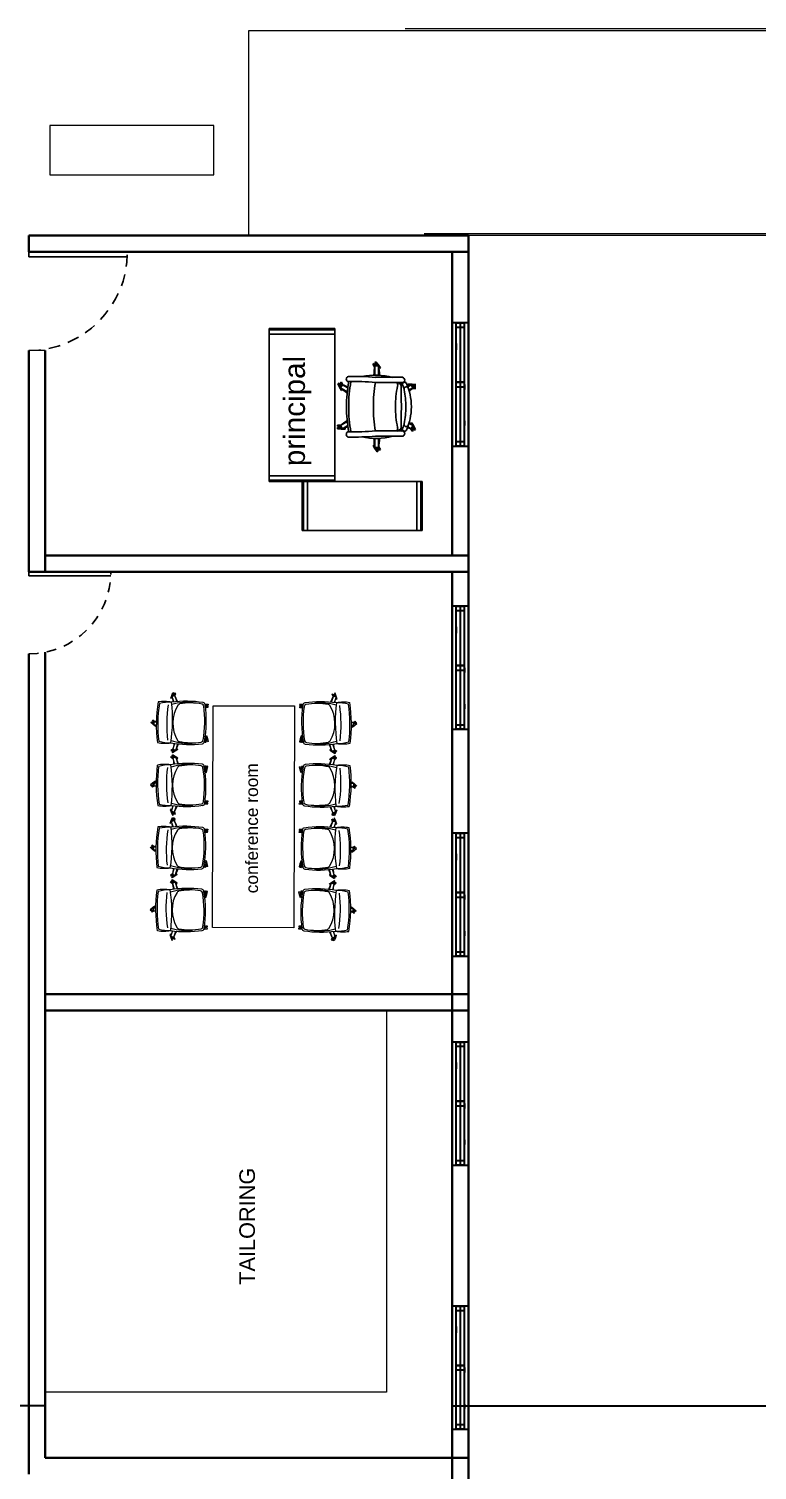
# Model space of a CAD drawing. Header units: metres. Extents: x -846 to 2173, y -239 to 2157.
# Drawn here: x -60.06 to -51.18, y 299.95 to 317.52 of the extents above; entities that cross this region are included whole.
import ezdxf

# ---------------------------------------------------------------- set-up
doc = ezdxf.new("R2010")
doc.units = ezdxf.units.M
doc.header["$MEASUREMENT"] = 0
doc.linetypes.add('ACAD_ISO02W100', pattern=[15, 12, -3])
doc.layers.add('cad-block.com', color=250, linetype='Continuous')
for name, color, linetype, lineweight in [('furniture', 220, 'Continuous', 13), ('interiors', 133, 'Continuous', 13), ('JO_ DOOR LINE', 50, 'Continuous', 18), ('JO_ELEVATION LINE', 3, 'Continuous', 20), ('JO_SECTION LINE', 7, 'Continuous', 40), ('section line', 104, 'Continuous', 40), ('section step', 21, 'Continuous', 15), ('text_space', 7, 'Continuous', 13), ('xl section', 20, 'Continuous', 30)]:
    doc.layers.add(name, color=color, linetype=linetype, lineweight=lineweight)
doc.styles.get("Standard").update_dxf_attribs({"font": 'arial.ttf'})

# ---------------------------------------------------------------- blocks, each defined once
blk = doc.blocks.new('door 100cm')
at = {"linetype": 'ByBlock', "lineweight": -3}
blk.add_line((4284.8, 6341.1), (4289.8, 6341.1), dxfattribs=at)
at = {"layer": 'JO_ DOOR LINE', "lineweight": -3}
for p, q in [((4284.8, 6341.1), (4284.8, 6441.1)), ((4289.8, 6341.1), (4289.8, 6441.1))]:
    blk.add_line(p, q, dxfattribs=at)
at = {"layer": 'JO_ DOOR LINE', "linetype": 'ACAD_ISO02W100', "lineweight": -3}
blk.add_arc((4284.8, 6341.1), 100, 0, 90, dxfattribs=at)
blk = doc.blocks.new('A$C89509515')
at = {"layer": 'JO_SECTION LINE', "lineweight": -2}
blk.add_blockref('door 100cm', (-4284.8, -6341.1), dxfattribs=at)
blk = doc.blocks.new('window')
at = {"layer": 'JO_ DOOR LINE', "linetype": 'ByBlock', "lineweight": 30}
for p, q in [((3725.6, 7181.6), (3725.6, 7161.6)), ((3875.6, 7176.6), (3725.6, 7176.6)), ((3725.6, 7166.6), (3725.6, 7176.6)), ((3875.6, 7171.6), (3725.6, 7171.6)), ((3731.2, 7176.6), (3731.2, 7166.6)), ((3758.4, 7176.6), (3750.6, 7176.6)), ((3797.9, 7166.6), (3797.9, 7176.6)), ((3797.9, 7176.6), (3797.9, 7176.6)), ((3797.9, 7176.6), (3797.9, 7166.6)), ((3800.6, 7176.6), (3806.5, 7176.6)), ((3803.9, 7176.6), (3803.9, 7166.6)), ((3845, 7176.6), (3850.6, 7176.6)), ((3870, 7166.6), (3870, 7176.6)), ((3875.6, 7161.6), (3875.6, 7181.6)), ((3875.6, 7176.6), (3875.6, 7166.6)), ((3875.6, 7166.6), (3725.6, 7166.6)), ((3750.6, 7166.6), (3758.4, 7166.6)), ((3797.9, 7166.6), (3797.9, 7166.6)), ((3850.6, 7166.6), (3845, 7166.6))]:
    blk.add_line(p, q, dxfattribs=at)
at = {"layer": 'JO_ELEVATION LINE', "linetype": 'ByBlock', "lineweight": -2}
for p, q in [((3875.6, 7181.6), (3725.6, 7181.6)), ((3725.6, 7161.6), (3875.6, 7161.6))]:
    blk.add_line(p, q, dxfattribs=at)
blk = doc.blocks.new('furn031')
at = {"color": 0}
for p, q in [((-571, 160), (-554, 197)), ((-554, 197), (-542, 192)), ((-584, 121), (-571, 160)), ((-571, 116), (-584, 121)), ((-566, 129), (-571, 116)), ((-569, 145), (-531, 158)), ((-569, 145), (-543, 71)), ((-566, 129), (-566, 129)), ((-546, 180), (-551, 167)), ((-542, 192), (-546, 180)), ((-534, 175), (-538, 162)), ((-529, 187), (-534, 175)), ((-531, 158), (-501, 75)), ((-516, 183), (-529, 187)), ((-527, 151), (-516, 183)), ((-121, 43), (-117, 43)), ((-121, 43), (-117, 43)), ((-117, 43), (-76, 39)), ((-117, 43), (-76, 39)), ((-117, 19), (-106, 5)), ((-117, 19), (-106, 5)), ((-106, 5), (-114, -2)), ((-106, 5), (-114, -2)), ((-90, 26), (-104, 27)), ((-90, 26), (-104, 27)), ((-91, 13), (-104, 13)), ((-91, 13), (-104, 13)), ((-77, 12), (-91, 13)), ((-77, 12), (-91, 13)), ((-77, 26), (-90, 26)), ((-77, 26), (-90, 26)), ((-78, -2), (-77, 12)), ((-78, -2), (-77, 12)), ((-76, 39), (-77, 26)), ((-76, 39), (-77, 26)), ((1201, 38), (1160, 34)), ((1201, 38), (1160, 34)), ((1160, 34), (1161, 21)), ((1160, 34), (1161, 21)), ((1161, 21), (1175, 21)), ((1161, 21), (1175, 21)), ((1161, 7), (1175, 8)), ((1161, 7), (1175, 8)), ((1162, -7), (1161, 7)), ((1162, -7), (1161, 7)), ((1175, 21), (1188, 22)), ((1175, 21), (1188, 22)), ((1175, 8), (1188, 8)), ((1175, 8), (1188, 8)), ((1201, 14), (1190, -1)), ((1201, 14), (1190, -1)), ((1205, 38), (1201, 38)), ((1205, 38), (1201, 38)), ((1616, 150), (1586, 67)), ((1601, 174), (1614, 179)), ((1612, 142), (1601, 174)), ((1614, 179), (1619, 166)), ((1654, 136), (1616, 150)), ((1619, 166), (1624, 154)), ((1640, 189), (1627, 184)), ((1627, 184), (1632, 171)), ((1654, 136), (1628, 62)), ((1632, 171), (1636, 159)), ((1656, 151), (1640, 189)), ((1651, 120), (1656, 107)), ((1651, 120), (1651, 120)), ((1669, 112), (1656, 151)), ((1656, 107), (1669, 112)), ((-827, -177), (-835, -188)), ((-835, -188), (-825, -196)), ((-799, -197), (-827, -177)), ((-112, -2), (-78, -2)), ((-112, -2), (-78, -2)), ((1196, -7), (1162, -7)), ((1196, -7), (1162, -7)), ((1190, -1), (1198, -7)), ((1190, -1), (1198, -7)), ((1882, -208), (1909, -188)), ((1909, -188), (1918, -199)), ((-852, -209), (-844, -198)), ((-822, -236), (-852, -209)), ((-844, -198), (-833, -207)), ((-833, -207), (-823, -215)), ((-825, -196), (-814, -204)), ((-789, -260), (-822, -236)), ((-807, -239), (-808, -198)), ((-808, -198), (-778, -198)), ((-807, -239), (-778, -239)), ((-791, -241), (-791, -241)), ((-791, -241), (-780, -250)), ((-780, -250), (-789, -260)), ((-113, -389), (-100, -385)), ((-109, -402), (-113, -389)), ((-100, -385), (-87, -424)), ((1890, -209), (1860, -208)), ((1889, -250), (1860, -249)), ((1873, -252), (1862, -260)), ((1862, -260), (1871, -271)), ((1871, -271), (1904, -247)), ((1873, -251), (1873, -252)), ((1889, -250), (1890, -209)), ((1907, -207), (1897, -215)), ((1904, -247), (1935, -220)), ((1915, -218), (1905, -226)), ((1918, -199), (1907, -207)), ((1926, -209), (1915, -218)), ((1935, -220), (1926, -209)), ((-553, -564), (-581, -583)), ((-551, -580), (-573, -595)), ((-555, -572), (-530, -491)), ((-516, -584), (-555, -572)), ((-490, -573), (-523, -597)), ((-516, -584), (-489, -496)), ((-509, -569), (-497, -562)), ((-509, -569), (-509, -569)), ((-497, -562), (-490, -573)), ((-126, -451), (-118, -475)), ((-121, -447), (-125, -444)), ((-97, -413), (-121, -447)), ((-97, -413), (-118, -399)), ((-118, -475), (-105, -472)), ((-108, -458), (-112, -446)), ((-109, -403), (-109, -402)), ((-105, -472), (-108, -458)), ((-95, -455), (-99, -442)), ((-92, -468), (-95, -455)), ((-78, -464), (-92, -468)), ((-87, -424), (-78, -464)), ((1168, -429), (1159, -469)), ((1159, -469), (1172, -473)), ((1181, -390), (1168, -429)), ((1172, -473), (1176, -460)), ((1176, -460), (1179, -447)), ((1178, -418), (1199, -404)), ((1178, -418), (1201, -452)), ((1194, -394), (1181, -390)), ((1185, -477), (1189, -464)), ((1198, -480), (1185, -477)), ((1189, -464), (1192, -451)), ((1190, -407), (1194, -394)), ((1190, -408), (1190, -407)), ((1206, -456), (1198, -480)), ((1201, -452), (1205, -449)), ((1595, -593), (1569, -504)), ((1577, -570), (1569, -581)), ((1569, -581), (1602, -606)), ((1588, -577), (1577, -570)), ((1588, -578), (1588, -577)), ((1595, -593), (1634, -581)), ((1634, -581), (1610, -500)), ((1633, -572), (1660, -592)), ((-554, -700), (-581, -680)), ((-551, -683), (-573, -668)), ((-543, -592), (-566, -606)), ((-566, -606), (-558, -618)), ((-566, -657), (-558, -646)), ((-544, -672), (-566, -657)), ((-523, -597), (-558, -618)), ((-523, -667), (-558, -646)), ((-516, -680), (-555, -691)), ((-555, -691), (-531, -773)), ((-490, -691), (-523, -667)), ((-516, -680), (-490, -768)), ((-509, -695), (-498, -702)), ((-509, -695), (-509, -695)), ((-498, -702), (-490, -691)), ((1594, -688), (1568, -776)), ((1569, -699), (1602, -675)), ((1576, -711), (1569, -699)), ((1587, -703), (1576, -711)), ((1588, -703), (1587, -703)), ((1594, -688), (1634, -700)), ((1602, -606), (1637, -627)), ((1602, -675), (1637, -654)), ((1634, -700), (1609, -781)), ((1622, -600), (1645, -615)), ((1622, -680), (1645, -666)), ((1630, -589), (1652, -604)), ((1630, -692), (1652, -677)), ((1632, -709), (1660, -689)), ((1645, -615), (1637, -627)), ((1645, -666), (1637, -654)), ((-127, -816), (-119, -792)), ((-122, -820), (-126, -823)), ((-99, -854), (-122, -820)), ((-99, -854), (-120, -868)), ((-119, -792), (-106, -796)), ((-111, -865), (-115, -878)), ((-115, -878), (-102, -882)), ((-110, -809), (-113, -821)), ((-111, -865), (-111, -865)), ((-106, -796), (-110, -809)), ((-102, -882), (-89, -843)), ((-97, -812), (-100, -825)), ((-93, -799), (-97, -812)), ((-80, -803), (-93, -799)), ((-89, -843), (-80, -803)), ((1157, -808), (1171, -804)), ((1166, -848), (1157, -808)), ((1179, -887), (1166, -848)), ((1171, -804), (1174, -817)), ((1174, -817), (1178, -830)), ((1176, -859), (1200, -825)), ((1176, -859), (1197, -873)), ((1192, -883), (1179, -887)), ((1197, -797), (1184, -801)), ((1184, -801), (1187, -814)), ((1187, -814), (1191, -827)), ((1188, -870), (1192, -883)), ((1188, -870), (1188, -870)), ((1205, -821), (1197, -797)), ((1200, -825), (1204, -828)), ((-825, -1025), (-856, -1052)), ((-856, -1052), (-847, -1063)), ((-847, -1063), (-837, -1054)), ((-839, -1074), (-828, -1065)), ((-830, -1084), (-839, -1074)), ((-837, -1054), (-826, -1046)), ((-803, -1065), (-830, -1084)), ((-828, -1065), (-818, -1057)), ((-792, -1001), (-825, -1025)), ((-810, -1022), (-812, -1063)), ((-812, -1063), (-781, -1064)), ((-810, -1022), (-781, -1023)), ((-794, -1020), (-783, -1012)), ((-794, -1021), (-794, -1020)), ((-783, -1012), (-792, -1001)), ((1886, -1033), (1857, -1034)), ((1887, -1074), (1857, -1075)), ((1859, -1022), (1868, -1012)), ((1870, -1031), (1859, -1022)), ((1868, -1012), (1901, -1036)), ((1870, -1031), (1870, -1031)), ((1878, -1075), (1906, -1095)), ((1886, -1033), (1887, -1074)), ((1904, -1076), (1893, -1068)), ((1901, -1036), (1931, -1063)), ((1912, -1065), (1902, -1057)), ((1914, -1085), (1904, -1076)), ((1906, -1095), (1914, -1085)), ((1923, -1074), (1912, -1065)), ((1931, -1063), (1923, -1074)), ((-575, -1408), (-549, -1334)), ((-537, -1422), (-507, -1339)), ((-127, -1310), (-122, -1310)), ((-127, -1310), (-122, -1310)), ((-122, -1286), (-111, -1272)), ((-122, -1286), (-111, -1272)), ((-122, -1310), (-81, -1307)), ((-122, -1310), (-81, -1307)), ((-111, -1272), (-119, -1265)), ((-111, -1272), (-119, -1265)), ((-117, -1265), (-83, -1266)), ((-117, -1265), (-83, -1266)), ((-96, -1280), (-109, -1280)), ((-96, -1280), (-109, -1280)), ((-96, -1294), (-109, -1294)), ((-96, -1294), (-109, -1294)), ((-83, -1279), (-96, -1280)), ((-83, -1279), (-96, -1280)), ((-82, -1293), (-96, -1294)), ((-82, -1293), (-96, -1294)), ((-83, -1266), (-83, -1279)), ((-83, -1266), (-83, -1279)), ((-81, -1307), (-82, -1293)), ((-81, -1307), (-82, -1293)), ((1155, -1311), (1156, -1298)), ((1155, -1311), (1156, -1298)), ((1196, -1316), (1155, -1311)), ((1196, -1316), (1155, -1311)), ((1157, -1271), (1156, -1284)), ((1157, -1271), (1156, -1284)), ((1156, -1284), (1170, -1285)), ((1156, -1284), (1170, -1285)), ((1156, -1298), (1169, -1299)), ((1156, -1298), (1169, -1299)), ((1191, -1271), (1157, -1271)), ((1191, -1271), (1157, -1271)), ((1169, -1299), (1182, -1299)), ((1169, -1299), (1182, -1299)), ((1170, -1285), (1183, -1286)), ((1170, -1285), (1183, -1286)), ((1185, -1277), (1193, -1270)), ((1185, -1277), (1193, -1270)), ((1196, -1292), (1185, -1277)), ((1196, -1292), (1185, -1277)), ((1200, -1316), (1196, -1316)), ((1200, -1316), (1196, -1316)), ((1609, -1431), (1580, -1347)), ((1648, -1417), (1622, -1343)), ((-577, -1379), (-590, -1384)), ((-590, -1384), (-577, -1423)), ((-590, -1571), (-578, -1532)), ((-578, -1532), (-561, -1495)), ((-572, -1392), (-577, -1379)), ((-577, -1423), (-561, -1461)), ((-576, -1547), (-537, -1533)), ((-576, -1547), (-550, -1621)), ((-575, -1408), (-537, -1422)), ((-572, -1392), (-572, -1392)), ((-561, -1461), (-548, -1456)), ((-561, -1495), (-548, -1499)), ((-553, -1443), (-558, -1431)), ((-553, -1512), (-558, -1525)), ((-548, -1456), (-553, -1443)), ((-548, -1499), (-553, -1512)), ((-540, -1438), (-545, -1426)), ((-540, -1517), (-545, -1529)), ((-535, -1451), (-540, -1438)), ((-536, -1504), (-540, -1517)), ((-537, -1533), (-508, -1617)), ((-523, -1509), (-536, -1504)), ((-523, -1446), (-535, -1451)), ((-533, -1414), (-523, -1446)), ((-533, -1541), (-523, -1509)), ((1609, -1542), (1579, -1625)), ((1606, -1423), (1595, -1455)), ((1595, -1455), (1608, -1460)), ((1595, -1518), (1608, -1513)), ((1605, -1550), (1595, -1518)), ((1608, -1460), (1613, -1447)), ((1608, -1513), (1612, -1526)), ((1648, -1417), (1609, -1431)), ((1648, -1556), (1609, -1542)), ((1612, -1526), (1617, -1538)), ((1613, -1447), (1617, -1435)), ((1633, -1503), (1620, -1508)), ((1620, -1508), (1625, -1521)), ((1621, -1465), (1625, -1452)), ((1633, -1469), (1621, -1465)), ((1648, -1556), (1621, -1630)), ((1625, -1452), (1630, -1440)), ((1625, -1521), (1630, -1533)), ((1650, -1432), (1633, -1469)), ((1649, -1541), (1633, -1503)), ((1645, -1401), (1650, -1388)), ((1645, -1401), (1645, -1401)), ((1662, -1580), (1649, -1541)), ((1650, -1388), (1663, -1393)), ((1663, -1393), (1650, -1432)), ((-578, -1576), (-590, -1571)), ((-573, -1563), (-578, -1576)), ((-573, -1563), (-573, -1563)), ((-128, -1648), (-124, -1648)), ((-128, -1648), (-124, -1648)), ((-124, -1648), (-83, -1653)), ((-124, -1648), (-83, -1653)), ((-124, -1672), (-112, -1687)), ((-124, -1672), (-112, -1687)), ((-112, -1687), (-121, -1694)), ((-112, -1687), (-121, -1694)), ((-119, -1693), (-85, -1693)), ((-119, -1693), (-85, -1693)), ((-98, -1679), (-111, -1678)), ((-98, -1679), (-111, -1678)), ((-97, -1665), (-110, -1665)), ((-97, -1665), (-110, -1665)), ((-84, -1680), (-98, -1679)), ((-84, -1680), (-98, -1679)), ((-83, -1666), (-97, -1665)), ((-83, -1666), (-97, -1665)), ((-85, -1693), (-84, -1680)), ((-85, -1693), (-84, -1680)), ((-83, -1653), (-83, -1666)), ((-83, -1653), (-83, -1666)), ((1194, -1654), (1154, -1657)), ((1194, -1654), (1154, -1657)), ((1154, -1657), (1154, -1671)), ((1154, -1657), (1154, -1671)), ((1154, -1671), (1168, -1671)), ((1154, -1671), (1168, -1671)), ((1155, -1685), (1168, -1684)), ((1155, -1685), (1168, -1684)), ((1155, -1698), (1155, -1685)), ((1155, -1698), (1155, -1685)), ((1189, -1699), (1155, -1698)), ((1189, -1699), (1155, -1698)), ((1168, -1671), (1181, -1670)), ((1168, -1671), (1181, -1670)), ((1168, -1684), (1182, -1684)), ((1168, -1684), (1182, -1684)), ((1194, -1678), (1183, -1692)), ((1194, -1678), (1183, -1692)), ((1183, -1692), (1191, -1699)), ((1183, -1692), (1191, -1699)), ((1199, -1654), (1194, -1654)), ((1199, -1654), (1194, -1654)), ((1644, -1572), (1644, -1572)), ((1644, -1572), (1649, -1585)), ((1649, -1585), (1662, -1580)), ((-859, -1901), (-851, -1890)), ((-829, -1928), (-859, -1901)), ((-851, -1890), (-840, -1899)), ((-833, -1869), (-842, -1879)), ((-842, -1879), (-831, -1888)), ((-840, -1899), (-830, -1907)), ((-806, -1889), (-833, -1869)), ((-831, -1888), (-821, -1896)), ((-795, -1952), (-829, -1928)), ((-815, -1890), (-784, -1889)), ((-814, -1931), (-815, -1890)), ((-814, -1931), (-785, -1930)), ((-798, -1933), (-797, -1933)), ((-797, -1933), (-787, -1942)), ((-787, -1942), (-795, -1952)), ((1884, -1901), (1853, -1900)), ((1883, -1942), (1854, -1941)), ((1866, -1944), (1855, -1952)), ((1864, -1963), (1897, -1939)), ((1866, -1943), (1866, -1944)), ((1875, -1899), (1902, -1880)), ((1883, -1942), (1884, -1901)), ((1900, -1899), (1890, -1907)), ((1897, -1939), (1928, -1912)), ((1909, -1910), (1898, -1918)), ((1911, -1890), (1900, -1899)), ((1902, -1880), (1911, -1890)), ((1919, -1901), (1909, -1910)), ((1928, -1912), (1919, -1901)), ((-133, -2143), (-125, -2167)), ((-127, -2139), (-131, -2136)), ((-104, -2105), (-127, -2139)), ((-104, -2105), (-125, -2091)), ((-120, -2081), (-106, -2077)), ((-116, -2094), (-120, -2081)), ((-115, -2150), (-119, -2137)), ((-116, -2094), (-116, -2094)), ((-106, -2077), (-94, -2116)), ((-102, -2147), (-105, -2134)), ((-94, -2116), (-85, -2156)), ((1161, -2121), (1152, -2161)), ((1174, -2082), (1161, -2121)), ((1169, -2152), (1172, -2139)), ((1171, -2110), (1192, -2096)), ((1171, -2110), (1194, -2144)), ((1187, -2086), (1174, -2082)), ((1182, -2155), (1186, -2143)), ((1183, -2099), (1187, -2086)), ((1183, -2099), (1183, -2099)), ((1194, -2144), (1198, -2141)), ((1855, -1952), (1864, -1963)), ((-560, -2255), (-587, -2275)), ((-557, -2272), (-580, -2287)), ((-573, -2349), (-565, -2338)), ((-550, -2284), (-572, -2298)), ((-572, -2298), (-565, -2310)), ((-530, -2289), (-565, -2310)), ((-530, -2358), (-565, -2338)), ((-561, -2264), (-537, -2183)), ((-522, -2276), (-561, -2264)), ((-496, -2265), (-530, -2289)), ((-522, -2276), (-496, -2188)), ((-516, -2261), (-515, -2261)), ((-515, -2261), (-504, -2254)), ((-504, -2254), (-496, -2265)), ((-125, -2167), (-112, -2163)), ((-112, -2163), (-115, -2150)), ((-98, -2160), (-102, -2147)), ((-85, -2156), (-98, -2160)), ((1152, -2161), (1165, -2165)), ((1165, -2165), (1169, -2152)), ((1178, -2168), (1182, -2155)), ((1191, -2172), (1178, -2168)), ((1200, -2148), (1191, -2172)), ((1588, -2284), (1562, -2196)), ((1570, -2262), (1562, -2273)), ((1562, -2273), (1595, -2297)), ((1581, -2269), (1570, -2262)), ((1582, -2270), (1581, -2269)), ((1588, -2284), (1627, -2273)), ((1595, -2297), (1631, -2318)), ((1627, -2273), (1603, -2191)), ((1616, -2292), (1638, -2307)), ((1623, -2281), (1646, -2296)), ((1626, -2264), (1653, -2284)), ((1638, -2307), (1631, -2318)), ((-561, -2392), (-588, -2372)), ((-558, -2375), (-580, -2360)), ((-550, -2364), (-573, -2349)), ((-523, -2371), (-562, -2383)), ((-562, -2383), (-538, -2464)), ((-497, -2383), (-530, -2358)), ((-523, -2371), (-497, -2460)), ((-516, -2386), (-516, -2387)), ((-516, -2387), (-504, -2394)), ((-504, -2394), (-497, -2383)), ((-134, -2508), (-126, -2484)), ((-129, -2512), (-133, -2515)), ((-106, -2546), (-129, -2512)), ((-126, -2484), (-113, -2487)), ((-117, -2501), (-120, -2513)), ((-113, -2487), (-117, -2501)), ((-108, -2574), (-96, -2535)), ((-103, -2504), (-107, -2517)), ((-100, -2491), (-103, -2504)), ((-87, -2495), (-100, -2491)), ((-96, -2535), (-87, -2495)), ((1151, -2500), (1164, -2496)), ((1159, -2540), (1151, -2500)), ((1164, -2496), (1167, -2509)), ((1167, -2509), (1171, -2522)), ((1169, -2551), (1193, -2517)), ((1190, -2489), (1177, -2492)), ((1177, -2492), (1181, -2506)), ((1181, -2506), (1184, -2518)), ((1198, -2513), (1190, -2489)), ((1193, -2517), (1197, -2520)), ((1588, -2380), (1561, -2468)), ((1562, -2391), (1595, -2367)), ((1569, -2402), (1562, -2391)), ((1581, -2395), (1569, -2402)), ((1581, -2395), (1581, -2395)), ((1588, -2380), (1627, -2392)), ((1595, -2367), (1631, -2346)), ((1627, -2392), (1602, -2473)), ((1615, -2372), (1638, -2358)), ((1623, -2384), (1645, -2369)), ((1625, -2400), (1653, -2381)), ((1638, -2358), (1631, -2346)), ((-832, -2717), (-862, -2744)), ((-798, -2693), (-832, -2717)), ((-817, -2714), (-818, -2755)), ((-817, -2714), (-788, -2715)), ((-801, -2712), (-790, -2704)), ((-801, -2713), (-801, -2712)), ((-790, -2704), (-798, -2693)), ((-106, -2546), (-126, -2560)), ((-118, -2557), (-122, -2570)), ((-122, -2570), (-108, -2574)), ((-118, -2556), (-118, -2557)), ((1172, -2579), (1159, -2540)), ((1169, -2551), (1190, -2565)), ((1185, -2575), (1172, -2579)), ((1181, -2562), (1182, -2562)), ((1182, -2562), (1185, -2575)), ((1879, -2725), (1850, -2725)), ((1852, -2714), (1861, -2704)), ((1863, -2723), (1852, -2714)), ((1861, -2704), (1894, -2728)), ((1863, -2723), (1863, -2723)), ((1879, -2725), (1880, -2766)), ((1894, -2728), (1925, -2755)), ((-862, -2744), (-854, -2755)), ((-854, -2755), (-843, -2746)), ((-845, -2765), (-835, -2757)), ((-837, -2776), (-845, -2765)), ((-843, -2746), (-833, -2738)), ((-810, -2756), (-837, -2776)), ((-835, -2757), (-824, -2749)), ((-818, -2755), (-788, -2756)), ((1880, -2766), (1850, -2766)), ((1872, -2767), (1899, -2787)), ((1897, -2768), (1887, -2760)), ((1905, -2757), (1895, -2749)), ((1907, -2776), (1897, -2768)), ((1899, -2787), (1907, -2776)), ((1916, -2766), (1905, -2757)), ((1925, -2755), (1916, -2766)), ((-584, -3071), (-596, -3076)), ((-596, -3076), (-584, -3115)), ((-579, -3084), (-584, -3071)), ((-584, -3115), (-568, -3153)), ((-582, -3100), (-556, -3026)), ((-582, -3100), (-544, -3114)), ((-579, -3084), (-579, -3084)), ((-547, -3130), (-551, -3118)), ((-544, -3114), (-514, -3031)), ((-540, -3106), (-529, -3138)), ((-133, -3002), (-129, -3002)), ((-133, -3002), (-129, -3002)), ((-129, -2978), (-117, -2963)), ((-129, -2978), (-117, -2963)), ((-129, -3002), (-88, -2998)), ((-129, -3002), (-88, -2998)), ((-117, -2963), (-126, -2957)), ((-117, -2963), (-126, -2957)), ((-124, -2957), (-90, -2957)), ((-124, -2957), (-90, -2957)), ((-103, -2972), (-116, -2972)), ((-103, -2972), (-116, -2972)), ((-102, -2985), (-115, -2986)), ((-102, -2985), (-115, -2986)), ((-89, -2971), (-103, -2972)), ((-89, -2971), (-103, -2972)), ((-89, -2985), (-102, -2985)), ((-89, -2985), (-102, -2985)), ((-90, -2957), (-89, -2971)), ((-90, -2957), (-89, -2971)), ((-88, -2998), (-89, -2985)), ((-88, -2998), (-89, -2985)), ((1148, -3003), (1149, -2990)), ((1148, -3003), (1149, -2990)), ((1189, -3007), (1148, -3003)), ((1189, -3007), (1148, -3003)), ((1149, -2990), (1163, -2990)), ((1149, -2990), (1163, -2990)), ((1184, -2962), (1150, -2962)), ((1184, -2962), (1150, -2962)), ((1150, -2962), (1150, -2976)), ((1150, -2962), (1150, -2976)), ((1150, -2976), (1163, -2977)), ((1150, -2976), (1163, -2977)), ((1163, -2977), (1176, -2977)), ((1163, -2977), (1176, -2977)), ((1163, -2990), (1176, -2991)), ((1163, -2990), (1176, -2991)), ((1178, -2969), (1186, -2962)), ((1178, -2969), (1186, -2962)), ((1189, -2983), (1178, -2969)), ((1189, -2983), (1178, -2969)), ((1193, -3007), (1189, -3007)), ((1193, -3007), (1189, -3007)), ((1603, -3122), (1574, -3039)), ((1599, -3115), (1588, -3147)), ((1641, -3109), (1603, -3122)), ((1641, -3109), (1616, -3035)), ((1638, -3093), (1643, -3080)), ((1638, -3093), (1638, -3093)), ((1643, -3080), (1656, -3085)), ((1656, -3085), (1643, -3124)), ((-568, -3153), (-555, -3148)), ((-560, -3135), (-564, -3123)), ((-555, -3148), (-560, -3135)), ((-542, -3143), (-547, -3130)), ((-529, -3138), (-542, -3143)), ((1588, -3147), (1601, -3151)), ((1601, -3151), (1606, -3139)), ((1606, -3139), (1611, -3126)), ((1614, -3156), (1619, -3144)), ((1627, -3161), (1614, -3156)), ((1619, -3144), (1623, -3131)), ((1643, -3124), (1627, -3161))]:
    blk.add_line(p, q, dxfattribs=at)
at = {"color": 0, "ltscale": 0.7}
for p, q in [((-20, -2980), (-8, 20)), ((-8, 20), (1092, 16)), ((1092, 16), (1080, -2984)), ((-581, -583), (-573, -595)), ((-581, -680), (-573, -668)), ((1660, -592), (1652, -604)), ((1660, -689), (1652, -677)), ((-587, -2275), (-580, -2287)), ((1653, -2284), (1646, -2296)), ((-588, -2372), (-580, -2360)), ((1653, -2381), (1645, -2369)), ((1080, -2984), (-20, -2980))]:
    blk.add_line(p, q, dxfattribs=at)
for centre, radius, start, end in [((1122, -242), 1901, 170.5293, 187.1679), ((1122, -242), 1881, 171.0175, 186.6798), ((-672, -427), 504, 78.5678, 99.1294), ((-587, -646), 713, 88.8486, 102.0208), ((1122, -242), 1761, 171.0175, 186.6798), ((-2597, -167), 2038, 351.0924, 6.6048), ((-377, -1405), 1485, 80.9816, 97.5646), ((-350, -745), 811, 85.0681, 105.6706), ((-103, -215), 453, 147.3326, 211.1878), ((-459, 13), 30, 100.5086, 147.3326), ((-317, -753), 810, 78.8534, 100.5086), ((-166, 12), 30, 7.5246, 78.8534), ((-1662, -186), 1539, 350.1726, 7.5246), ((-149, 32), 30, 8.2012, 80.9816), ((-1662, -186), 1559, 349.4961, 8.2012), ((2745, -204), 1559, 171.3438, 190.0489), ((1233, 27), 30, 98.5634, 171.3438), ((2745, -204), 1539, 172.0204, 189.3724), ((1250, 6), 30, 100.6916, 172.0204), ((1450, -1412), 1485, 81.9804, 98.5634), ((1395, -760), 810, 79.0364, 100.6916), ((1428, -752), 811, 73.8744, 94.4769), ((1543, 5), 30, 32.2124, 79.0364), ((1185, -220), 453, 328.3572, 32.2124), ((3679, -192), 2038, 172.9402, 188.4526), ((1753, -437), 504, 80.4156, 100.9771), ((1666, -655), 713, 77.5242, 90.6964), ((-40, -237), 1761, 352.8652, 8.5275), ((-40, -237), 1881, 352.8652, 8.5275), ((-40, -237), 1901, 352.3771, 9.0157), ((-663, 15), 504, 258.5678, 279.1294), ((-569, 230), 713, 255.6765, 268.8486), ((-329, 980), 1485, 260.1327, 276.7157), ((-329, 320), 811, 252.0267, 272.6291), ((-465, -434), 30, 211.1878, 257.4298), ((-295, 327), 810, 257.4298, 278.8438), ((-175, -444), 30, 278.8438, 350.1726), ((-159, -465), 30, 276.7157, 349.4961), ((1239, -470), 30, 190.0489, 262.8293), ((1256, -449), 30, 189.3724, 260.7012), ((1421, 973), 1485, 262.8293, 279.4123), ((1382, 320), 810, 260.7012, 282.1152), ((1415, 313), 811, 266.9159, 287.5183), ((1545, -442), 30, 282.1152, 328.3572), ((1655, 221), 713, 270.6964, 283.8685), ((1748, 6), 504, 260.4156, 280.9771), ((-669, -1278), 504, 80.4156, 100.9771), ((-342, -2245), 1485, 82.8293, 99.4123), ((-336, -1585), 811, 86.9159, 107.5183), ((-160, -802), 30, 10.0489, 82.8293), ((1238, -807), 30, 96.7157, 169.4961), ((1408, -2252), 1485, 80.1327, 96.7157), ((1119, -1035), 1901, 172.3771, 189.0157), ((1119, -1035), 1881, 172.8652, 188.5275), ((-576, -1493), 713, 90.6964, 103.8685), ((1119, -1035), 1761, 172.8652, 188.5275), ((-2600, -1080), 2038, 352.9402, 8.4526), ((-106, -1052), 453, 148.3572, 212.2124), ((-466, -830), 30, 102.1152, 148.3572), ((-303, -1592), 810, 80.7012, 102.1152), ((-177, -823), 30, 9.3724, 80.7012), ((-1666, -1069), 1539, 352.0204, 9.3724), ((-1666, -1069), 1559, 351.3438, 10.0489), ((2741, -1086), 1559, 169.4961, 188.2012), ((2741, -1086), 1539, 170.1726, 187.5246), ((1254, -829), 30, 98.8438, 170.1726), ((1374, -1599), 810, 77.4298, 98.8438), ((1407, -1592), 811, 72.0267, 92.6291), ((1544, -838), 30, 31.1878, 77.4298), ((1182, -1057), 453, 327.3326, 31.1878), ((3675, -1105), 2038, 171.0924, 186.6048), ((1742, -1287), 504, 78.5678, 99.1294), ((1648, -1502), 713, 75.6765, 88.8486), ((-43, -1030), 1761, 351.0175, 6.6798), ((-43, -1030), 1881, 351.0175, 6.6798), ((-43, -1030), 1901, 350.5293, 7.1679), ((-674, -835), 504, 260.4156, 280.9771), ((-587, -618), 713, 257.5242, 270.6964), ((-371, 140), 1485, 261.9804, 278.5634), ((-349, -520), 811, 253.8744, 274.4769), ((-464, -1277), 30, 212.2124, 259.0364), ((-316, -512), 810, 259.0364, 280.6916), ((-171, -1278), 30, 280.6916, 352.0204), ((-154, -1299), 30, 278.5634, 351.3438), ((1228, -1304), 30, 188.2012, 260.9816), ((1245, -1284), 30, 187.5246, 258.8534), ((1456, 133), 1485, 260.9816, 277.5646), ((1396, -519), 810, 258.8534, 280.5086), ((1429, -527), 811, 265.0681, 285.6706), ((1538, -1285), 30, 280.5086, 327.3326), ((1666, -627), 713, 268.8486, 282.0208), ((1751, -845), 504, 258.5678, 279.1294), ((1116, -1934), 1901, 170.5293, 187.1679), ((1116, -1934), 1881, 171.0175, 186.6798), ((-679, -2119), 504, 78.5678, 99.1294), ((-593, -2337), 713, 88.8486, 102.0208), ((1116, -1934), 1761, 171.0175, 186.6798), ((-2603, -1859), 2038, 351.0924, 6.6048), ((-384, -3097), 1485, 80.9816, 97.5646), ((-357, -2437), 811, 85.0681, 105.6706), ((-110, -1907), 453, 147.3326, 211.1878), ((-466, -1679), 30, 100.5086, 147.3326), ((-324, -2445), 810, 78.8534, 100.5086), ((-173, -1680), 30, 7.5246, 78.8534), ((-1669, -1878), 1539, 350.1726, 7.5246), ((-156, -1660), 30, 8.2012, 80.9816), ((-1669, -1878), 1559, 349.4961, 8.2012), ((2738, -1895), 1559, 171.3438, 190.0489), ((1226, -1665), 30, 98.5634, 171.3438), ((2738, -1895), 1539, 172.0204, 189.3724), ((1244, -1686), 30, 100.6916, 172.0204), ((1443, -3104), 1485, 81.9804, 98.5634), ((1388, -2452), 810, 79.0364, 100.6916), ((1421, -2444), 811, 73.8744, 94.4769), ((1536, -1687), 30, 32.2124, 79.0364), ((1179, -1912), 453, 328.3572, 32.2124), ((3672, -1884), 2038, 172.9402, 188.4526), ((1746, -2129), 504, 80.4156, 100.9771), ((1659, -2346), 713, 77.5242, 90.6964), ((-47, -1929), 1761, 352.8652, 8.5275), ((-47, -1929), 1881, 352.8652, 8.5275), ((-47, -1929), 1901, 352.3771, 9.0157), ((-335, -1372), 811, 252.0267, 272.6291), ((-472, -2126), 30, 211.1878, 257.4298), ((-182, -2135), 30, 278.8438, 350.1726), ((-670, -1677), 504, 258.5678, 279.1294), ((-576, -1462), 713, 255.6765, 268.8486), ((-336, -712), 1485, 260.1327, 276.7157), ((-302, -1365), 810, 257.4298, 278.8438), ((-166, -2157), 30, 276.7157, 349.4961), ((1232, -2162), 30, 190.0489, 262.8293), ((1249, -2141), 30, 189.3724, 260.7012), ((1414, -719), 1485, 262.8293, 279.4123), ((1375, -1372), 810, 260.7012, 282.1152), ((1408, -1379), 811, 266.9159, 287.5183), ((1539, -2134), 30, 282.1152, 328.3572), ((1648, -1471), 713, 270.6964, 283.8685), ((1741, -1686), 504, 260.4156, 280.9771), ((1112, -2727), 1901, 172.3771, 189.0157), ((-675, -2970), 504, 80.4156, 100.9771), ((1112, -2727), 1881, 172.8652, 188.5275), ((-583, -3185), 713, 90.6964, 103.8685), ((1112, -2727), 1761, 172.8652, 188.5275), ((-349, -3937), 1485, 82.8293, 99.4123), ((-2607, -2772), 2038, 352.9402, 8.4526), ((-343, -3277), 811, 86.9159, 107.5183), ((-113, -2744), 453, 148.3572, 212.2124), ((-473, -2522), 30, 102.1152, 148.3572), ((-310, -3284), 810, 80.7012, 102.1152), ((-184, -2515), 30, 9.3724, 80.7012), ((-167, -2494), 30, 10.0489, 82.8293), ((-1672, -2760), 1539, 352.0204, 9.3724), ((-1672, -2760), 1559, 351.3438, 10.0489), ((2734, -2778), 1559, 169.4961, 188.2012), ((2734, -2778), 1539, 170.1726, 187.5246), ((1231, -2499), 30, 96.7157, 169.4961), ((1248, -2520), 30, 98.8438, 170.1726), ((1401, -3944), 1485, 80.1327, 96.7157), ((1367, -3291), 810, 77.4298, 98.8438), ((1401, -3284), 811, 72.0267, 92.6291), ((1537, -2530), 30, 31.1878, 77.4298), ((1175, -2749), 453, 327.3326, 31.1878), ((3669, -2797), 2038, 171.0924, 186.6048), ((1736, -2979), 504, 78.5678, 99.1294), ((1641, -3194), 713, 75.6765, 88.8486), ((-50, -2722), 1761, 351.0175, 6.6798), ((-50, -2722), 1881, 351.0175, 6.6798), ((-50, -2722), 1901, 350.5293, 7.1679), ((-681, -2527), 504, 260.4156, 280.9771), ((-593, -2309), 713, 257.5242, 270.6964), ((-378, -1552), 1485, 261.9804, 278.5634), ((-356, -2212), 811, 253.8744, 274.4769), ((-471, -2969), 30, 212.2124, 259.0364), ((-323, -2204), 810, 259.0364, 280.6916), ((-178, -2970), 30, 280.6916, 352.0204), ((-161, -2991), 30, 278.5634, 351.3438), ((1221, -2996), 30, 188.2012, 260.9816), ((1238, -2976), 30, 187.5246, 258.8534), ((1449, -1559), 1485, 260.9816, 277.5646), ((1389, -2211), 810, 258.8534, 280.5086), ((1422, -2219), 811, 265.0681, 285.6706), ((1531, -2977), 30, 280.5086, 327.3326), ((1659, -2318), 713, 268.8486, 282.0208), ((1745, -2537), 504, 258.5678, 279.1294)]:
    blk.add_arc(centre, radius, start, end, dxfattribs=at)
at = {"color": 0}
for centre, radius, start, end in [((1825, 641), 2445, 191.7075, 193.5162), ((-550, 152), 15.7, 19.1552, 199.1552), ((-550, 152), 6.83, 19.1552, 199.1552), ((-2717, -936), 2445, 24.4541, 26.603), ((-118, 21), 15.7, 307.1552, 94.564), ((-118, 21), 15.7, 307.1552, 94.564), ((-118, 21), 6.83, 307.1552, 90.0155), ((-118, 21), 6.83, 307.1552, 90.0155), ((-1822, 1745), 2445, 314.3287, 314.603), ((-1822, 1745), 2445, 314.3287, 314.603), ((1202, 16), 15.7, 84.981, 232.3898), ((1202, 16), 15.7, 84.981, 232.3898), ((1202, 16), 6.83, 89.5295, 232.3898), ((1202, 16), 6.83, 89.5295, 232.3898), ((3793, -962), 2445, 152.942, 155.0909), ((1635, 143), 15.7, 340.3898, 160.3898), ((1635, 143), 6.83, 340.3898, 160.3898), ((-736, 651), 2445, 346.0288, 347.8375), ((-442, -2616), 2445, 97.8823, 98.603), ((2920, 1726), 2445, 224.942, 225.2163), ((2920, 1726), 2445, 224.942, 225.2163), ((-808, -219), 15.7, 91.1552, 271.1552), ((-808, -219), 6.83, 91.1552, 271.1552), ((-539, 2191), 2445, 263.7075, 264.3907), ((1506, -2623), 2445, 80.942, 81.6627), ((1641, 2182), 2445, 275.1543, 275.8375), ((1890, -229), 15.7, 268.3898, 88.3898), ((1890, -229), 6.83, 268.3898, 88.3898), ((1857, -972), 2445, 168.634, 170.603), ((-535, -578), 15.7, 163.1552, 343.1552), ((-535, -578), 6.83, 163.1552, 343.1552), ((-2744, 422), 2445, 335.7075, 337.9261), ((1004, 1724), 2445, 242.4894, 242.603), ((-109, -430), 15.7, 235.1552, 55.1552), ((-1742, -2222), 2445, 47.7075, 48.3435), ((-109, -430), 6.83, 235.1552, 55.1552), ((1189, -435), 15.7, 124.3898, 304.3898), ((2809, -2240), 2445, 131.2015, 131.8375), ((1189, -435), 6.83, 124.3898, 304.3898), ((93, 1727), 2445, 296.942, 297.0556), ((3831, 395), 2445, 201.6189, 203.8375), ((1614, -587), 15.7, 196.3898, 16.3898), ((1614, -587), 6.83, 196.3898, 16.3898), ((-781, -961), 2445, 8.942, 10.911), ((1860, -311), 2445, 188.942, 190.911), ((-536, -685), 15.7, 16.3898, 196.3898), ((-536, -685), 6.83, 16.3898, 196.3898), ((-2752, -1668), 2445, 21.6189, 23.8375), ((3823, -1694), 2445, 155.7075, 157.9261), ((1614, -694), 15.7, 343.1552, 163.1552), ((1614, -694), 6.83, 343.1552, 163.1552), ((-778, -301), 2445, 348.634, 350.603), ((986, -2999), 2445, 116.942, 117.0556), ((-111, -837), 15.7, 304.3898, 124.3898), ((-1730, 968), 2445, 311.2015, 311.8375), ((-111, -837), 6.83, 304.3898, 124.3898), ((1188, -842), 15.7, 55.1552, 235.1552), ((2821, 950), 2445, 227.7075, 228.3435), ((1188, -842), 6.83, 55.1552, 235.1552), ((75, -2996), 2445, 62.4894, 62.603), ((-811, -1043), 15.7, 88.3898, 268.3898), ((-811, -1043), 6.83, 88.3898, 268.3898), ((-427, 1351), 2445, 260.942, 261.6627), ((-562, -3455), 2445, 95.1543, 95.8375), ((1618, -3463), 2445, 83.7075, 84.3907), ((1521, 1343), 2445, 277.8823, 278.603), ((1887, -1054), 15.7, 271.1552, 91.1552), ((1887, -1054), 6.83, 271.1552, 91.1552), ((1815, -1923), 2445, 166.0288, 167.8375), ((-2714, -310), 2445, 332.942, 335.0909), ((-123, -1288), 15.7, 264.981, 52.3898), ((-123, -1288), 15.7, 264.981, 52.3898), ((-123, -1288), 6.83, 269.5295, 52.3898), ((-123, -1288), 6.83, 269.5295, 52.3898), ((-1841, -2999), 2445, 44.942, 45.2163), ((-1841, -2999), 2445, 44.942, 45.2163), ((1197, -1293), 15.7, 127.1552, 274.564), ((1197, -1293), 15.7, 127.1552, 274.564), ((2901, -3018), 2445, 134.3287, 134.603), ((2901, -3018), 2445, 134.3287, 134.603), ((1197, -1293), 6.83, 127.1552, 270.0155), ((1197, -1293), 6.83, 127.1552, 270.0155), ((3795, -336), 2445, 204.4541, 206.603), ((-746, -1913), 2445, 11.7075, 13.5162), ((1818, -1051), 2445, 191.7075, 193.5162), ((-556, -1415), 15.7, 160.3898, 340.3898), ((-557, -1540), 15.7, 19.1552, 199.1552), ((-556, -1415), 6.83, 160.3898, 340.3898), ((-557, -1540), 6.83, 19.1552, 199.1552), ((-2723, -2628), 2445, 24.4541, 26.603), ((3786, -2654), 2445, 152.942, 155.0909), ((1629, -1424), 15.7, 199.1552, 19.1552), ((1628, -1549), 15.7, 340.3898, 160.3898), ((1629, -1424), 6.83, 199.1552, 19.1552), ((1628, -1549), 6.83, 340.3898, 160.3898), ((-742, -1041), 2445, 346.0288, 347.8375), ((-125, -1671), 15.7, 307.1552, 94.564), ((-125, -1671), 15.7, 307.1552, 94.564), ((-125, -1671), 6.83, 307.1552, 90.0155), ((-125, -1671), 6.83, 307.1552, 90.0155), ((-1829, 53), 2445, 314.3287, 314.603), ((-1829, 53), 2445, 314.3287, 314.603), ((1195, -1676), 15.7, 84.981, 232.3898), ((1195, -1676), 15.7, 84.981, 232.3898), ((2913, 35), 2445, 224.942, 225.2163), ((2913, 35), 2445, 224.942, 225.2163), ((1195, -1676), 6.83, 89.5295, 232.3898), ((1195, -1676), 6.83, 89.5295, 232.3898), ((-814, -1910), 15.7, 91.1552, 271.1552), ((-814, -1910), 6.83, 91.1552, 271.1552), ((-449, -4307), 2445, 97.8823, 98.603), ((-546, 499), 2445, 263.7075, 264.3907), ((1499, -4315), 2445, 80.942, 81.6627), ((1634, 491), 2445, 275.1543, 275.8375), ((1883, -1921), 15.7, 268.3898, 88.3898), ((1883, -1921), 6.83, 268.3898, 88.3898), ((998, 32), 2445, 242.4894, 242.603), ((-116, -2122), 15.7, 235.1552, 55.1552), ((-1749, -3914), 2445, 47.7075, 48.3435), ((-116, -2122), 6.83, 235.1552, 55.1552), ((1183, -2127), 15.7, 124.3898, 304.3898), ((2802, -3932), 2445, 131.2015, 131.8375), ((1183, -2127), 6.83, 124.3898, 304.3898), ((87, 35), 2445, 296.942, 297.0556), ((1851, -2663), 2445, 168.634, 170.603), ((-542, -2270), 15.7, 163.1552, 343.1552), ((-542, -2270), 6.83, 163.1552, 343.1552), ((-2751, -1270), 2445, 335.7075, 337.9261), ((3824, -1296), 2445, 201.6189, 203.8375), ((1608, -2279), 15.7, 196.3898, 16.3898), ((1608, -2279), 6.83, 196.3898, 16.3898), ((-788, -2653), 2445, 8.942, 10.911), ((1853, -2003), 2445, 188.942, 190.911), ((-542, -2377), 15.7, 16.3898, 196.3898), ((-542, -2377), 6.83, 16.3898, 196.3898), ((-2759, -3359), 2445, 21.6189, 23.8375), ((979, -4691), 2445, 116.942, 117.0556), ((-117, -2529), 15.7, 304.3898, 124.3898), ((-117, -2529), 6.83, 304.3898, 124.3898), ((1181, -2534), 15.7, 55.1552, 235.1552), ((1181, -2534), 6.83, 55.1552, 235.1552), ((68, -4688), 2445, 62.4894, 62.603), ((3816, -3386), 2445, 155.7075, 157.9261), ((1607, -2386), 15.7, 343.1552, 163.1552), ((1607, -2386), 6.83, 343.1552, 163.1552), ((-785, -1992), 2445, 348.634, 350.603), ((-818, -2735), 15.7, 88.3898, 268.3898), ((-818, -2735), 6.83, 88.3898, 268.3898), ((-568, -5146), 2445, 95.1543, 95.8375), ((-1736, -724), 2445, 311.2015, 311.8375), ((2815, -742), 2445, 227.7075, 228.3435), ((1612, -5155), 2445, 83.7075, 84.3907), ((1880, -2745), 15.7, 271.1552, 91.1552), ((-433, -341), 2445, 260.942, 261.6627), ((1515, -349), 2445, 277.8823, 278.603), ((1880, -2745), 6.83, 271.1552, 91.1552), ((1808, -3615), 2445, 166.0288, 167.8375), ((-563, -3107), 15.7, 160.3898, 340.3898), ((-563, -3107), 6.83, 160.3898, 340.3898), ((-2721, -2002), 2445, 332.942, 335.0909), ((-130, -2980), 15.7, 264.981, 52.3898), ((-130, -2980), 15.7, 264.981, 52.3898), ((-130, -2980), 6.83, 269.5295, 52.3898), ((-130, -2980), 6.83, 269.5295, 52.3898), ((-1848, -4690), 2445, 44.942, 45.2163), ((-1848, -4690), 2445, 44.942, 45.2163), ((1190, -2985), 15.7, 127.1552, 274.564), ((1190, -2985), 15.7, 127.1552, 274.564), ((2895, -4709), 2445, 134.3287, 134.603), ((2895, -4709), 2445, 134.3287, 134.603), ((1190, -2985), 6.83, 127.1552, 270.0155), ((1190, -2985), 6.83, 127.1552, 270.0155), ((3789, -2028), 2445, 204.4541, 206.603), ((1622, -3116), 15.7, 199.1552, 19.1552), ((1622, -3116), 6.83, 199.1552, 19.1552), ((-753, -3605), 2445, 11.7075, 13.5162)]:
    blk.add_arc(centre, radius, start, end, dxfattribs=at)
blk = doc.blocks.new('furn040')
at = {"color": 0, "linetype": 'ByBlock', "ltscale": 100}
for p, q in [((-1394, 0), (-1394, -600)), ((-1394, 0), (-1394, -600)), ((6, 0), (-1394, 0)), ((6, 0), (-1394, 0)), ((-1382, 0), (-1382, -600)), ((-1344, 0), (-1344, -600)), ((-44, 0), (-44, -600)), ((-6, 0), (-6, -600)), ((6, -600), (6, 0)), ((456, -300), (6, -300)), ((6, -300), (456, -300)), ((6, -300), (6, -700)), ((6, -700), (6, -300)), ((6, -312), (456, -312)), ((6, -350), (456, -350)), ((416, -300), (446, -300)), ((456, -700), (456, -300)), ((6, -410), (6, -440)), ((6, -600), (-1394, -600)), ((-904, -660), (-898, -649)), ((-877, -675), (-904, -660)), ((-898, -649), (-888, -655)), ((-888, -629), (-893, -639)), ((-893, -639), (-883, -645)), ((-856, -643), (-888, -629)), ((-888, -655), (-878, -660)), ((-883, -645), (-873, -650)), ((-880, -669), (-850, -652)), ((-826, -661), (-856, -643)), ((-850, -652), (-814, -714)), ((-506, -652), (-542, -714)), ((-510, -626), (-499, -626)), ((-510, -657), (-510, -626)), ((-506, -652), (-476, -669)), ((-499, -626), (-498, -637)), ((-498, -637), (-498, -649)), ((-487, -625), (-487, -637)), ((-476, -625), (-487, -625)), ((-487, -637), (-486, -648)), ((-472, -659), (-476, -625)), ((-473, -694), (-472, -659)), ((-880, -669), (-852, -718)), ((-838, -668), (-832, -671)), ((-832, -671), (-826, -661)), ((-476, -669), (-505, -718)), ((-484, -688), (-484, -695)), ((-484, -695), (-473, -694)), ((6, -1400), (6, -700)), ((6, -700), (6, -1400)), ((456, -1400), (456, -700)), ((-1089, -975), (-1082, -966)), ((-1064, -998), (-1089, -975)), ((-1082, -966), (-1073, -973)), ((-1067, -948), (-1074, -957)), ((-1074, -957), (-1066, -964)), ((-1073, -973), (-1065, -980)), ((-1044, -965), (-1067, -948)), ((-1066, -964), (-1057, -972)), ((-1036, -1019), (-1064, -998)), ((-1052, -1001), (-1052, -966)), ((-1052, -966), (-968, -966)), ((-1052, -1001), (-968, -1001)), ((-1038, -1003), (-1029, -1011)), ((-1038, -1003), (-1038, -1003)), ((-1029, -1011), (-1036, -1019)), ((-948, -973), (-948, -1222)), ((-900, -973), (-900, -1208)), ((-456, -973), (-456, -1208)), ((-409, -973), (-409, -1222)), ((-305, -966), (-388, -966)), ((-305, -1001), (-388, -1001)), ((-331, -960), (-324, -950)), ((-325, -964), (-331, -960)), ((-324, -950), (-294, -968)), ((-311, -1002), (-285, -1017)), ((-305, -966), (-305, -1001)), ((-288, -1001), (-298, -995)), ((-294, -968), (-266, -988)), ((-282, -991), (-291, -985)), ((-279, -1007), (-288, -1001)), ((-285, -1017), (-279, -1007)), ((-272, -998), (-282, -991)), ((-266, -988), (-272, -998)), ((-884, -1273), (-884, -1308)), ((-872, -1273), (-884, -1273)), ((-884, -1308), (-881, -1343)), ((-880, -1299), (-862, -1268)), ((-850, -1316), (-880, -1299)), ((-872, -1280), (-872, -1273)), ((-870, -1331), (-870, -1319)), ((-858, -1330), (-859, -1319)), ((-850, -1316), (-829, -1279)), ((-846, -1311), (-846, -1341)), ((-525, -1296), (-530, -1307)), ((-530, -1307), (-500, -1324)), ((-506, -1316), (-528, -1279)), ((-519, -1300), (-525, -1296)), ((-476, -1299), (-506, -1316)), ((-476, -1299), (-494, -1268)), ((-474, -1323), (-483, -1318)), ((-479, -1293), (-453, -1308)), ((-468, -1313), (-478, -1308)), ((-458, -1318), (-468, -1313)), ((-453, -1308), (-458, -1318)), ((-869, -1342), (-870, -1331)), ((-858, -1342), (-858, -1330)), ((-500, -1324), (-469, -1339)), ((-463, -1328), (-474, -1323)), ((-469, -1339), (-463, -1328)), ((6, -1350), (456, -1350)), ((6, -1388), (456, -1388)), ((6, -1400), (456, -1400))]:
    blk.add_line(p, q, dxfattribs=at)
for centre, radius, start, end in [((-865, -660), 13.3, 30, 210), ((-865, -660), 5.78, 30, 210), ((-2492, -1909), 2069, 35.3389, 37.4478), ((1136, -1909), 2069, 142.5522, 144.6611), ((-491, -660), 13.3, 330, 150), ((-491, -660), 5.78, 330, 150), ((-931, -730), 25, 23.3646, 166.0119), ((1175, -781), 2131, 178.4583, 185.1431), ((1253, -780), 2162, 178.4274, 185.1186), ((-678, -2045), 1318, 90, 100.0809), ((-678, -2045), 1338, 90, 99.9112), ((1031, 124), 2069, 202.5522, 204.0646), ((-678, -2045), 1338, 80.0888, 90), ((-678, -2045), 1318, 79.9191, 90), ((-2387, 124), 2069, 335.9354, 337.4478), ((-2610, -780), 2162, 354.8814, 1.5726), ((-425, -730), 25, 13.9881, 156.6354), ((-2531, -781), 2131, 354.8569, 1.5417), ((-366, -974), 602, 167.935, 195.1126), ((-990, -974), 602, 344.8874, 12.065), ((-1052, -984), 13.3, 90, 270), ((-1052, -984), 5.78, 90, 270), ((-784, -3018), 2069, 95.1232, 97.4478), ((-784, 1050), 2069, 262.5522, 264.9), ((-678, -2271), 1318, 90, 99.7142), ((-678, -2271), 1318, 80.2858, 90), ((-573, 1050), 2069, 275.1, 277.4478), ((-573, -3018), 2069, 82.5522, 84.8768), ((-305, -984), 13.3, 270, 90), ((-305, -984), 5.78, 270, 90), ((-877, -1148), 28.4, 210.9998, 288.2701), ((-846, -1178), 54.2, 179.478, 228.8422), ((-859, -1165), 43, 196.9411, 273.1092), ((-701, -1942), 785, 88.3552, 102.2414), ((-655, -1942), 785, 77.7586, 91.6448), ((-497, -1165), 43, 266.8908, 343.0589), ((-480, -1148), 28.4, 251.7299, 329.0002), ((-510, -1178), 54.2, 311.1578, 0.522), ((-923, -1216), 25, 193.9881, 271.9852), ((-925, -1216), 25.7, 268.5806, 17.7975), ((-874, -1224), 36.8, 198.6123, 238.7576), ((-882, -1239), 20.1, 67.8258, 236.3114), ((-679, -774), 527, 245.9635, 270.0368), ((1031, -2092), 2069, 156.4846, 157.4478), ((-865, -1307), 13.3, 150, 330), ((-821, -1142), 94.8, 235.4751, 262.4619), ((-865, -1307), 5.78, 150, 330), ((-841, -1255), 20.1, 67.8258, 236.3114), ((-802, -3862), 2654, 87.3318, 91.193), ((-2492, -58), 2069, 322.5522, 323.7681), ((-667, -325), 926, 259.6746, 269.3108), ((-555, -3862), 2654, 88.807, 92.6682), ((-689, -325), 926, 270.6892, 280.3254), ((-678, -774), 527, 269.9632, 294.0365), ((1136, -58), 2069, 216.2319, 217.4478), ((-536, -1142), 94.8, 277.5381, 304.5249), ((-516, -1255), 20.1, 303.6886, 112.1742), ((-491, -1307), 13.3, 210, 30), ((-491, -1307), 5.78, 210, 30), ((-2387, -2092), 2069, 22.5522, 23.5154), ((-474, -1239), 20.1, 303.6886, 112.1742), ((-482, -1224), 36.8, 301.2424, 341.3877), ((-431, -1216), 25.7, 162.2025, 271.4194), ((-433, -1216), 25, 268.0148, 346.0119)]:
    blk.add_arc(centre, radius, start, end, dxfattribs=at)

msp = doc.modelspace()

# ---------------------------------------------------------------- linework, layer by layer
at = {"layer": 'furniture'}
for p, q in [((-59.857, 313.603), (-60.057, 313.603)), ((-54.898, 305.555), (-55.698, 305.555)), ((-55.698, 305.555), (-55.698, 300.903)), ((-55.698, 300.903), (-59.857, 300.903)), ((-54.898, 300.103), (-54.898, 300.903))]:
    msp.add_line(p, q, dxfattribs=at)
msp.add_lwpolyline([(-57.801, 315.743), (-57.801, 316.343), (-59.801, 316.343), (-59.801, 315.743)], close=True, dxfattribs=at)
at = {"layer": 'interiors'}
for p, q in [((-50.383, 317.523), (-55.471, 317.523)), ((-55.498, 315.003), (-60.057, 315.003)), ((-50.383, 315.023), (-55.241, 315.023)), ((-50.998, 315.003), (-54.698, 315.003))]:
    msp.add_line(p, q, dxfattribs=at)
msp.add_lwpolyline([(-57.377, 317.503), (-48.426, 317.503), (-48.426, 315.003), (-57.377, 315.003)], close=True, dxfattribs=at)
at = {"layer": 'section line'}
for p, q in [((-60.057, 315.003), (-54.698, 315.003)), ((-60.057, 314.803), (-60.057, 315.003)), ((-54.698, 315.003), (-54.698, 289.803)), ((-60.057, 314.803), (-54.698, 314.803)), ((-54.898, 314.803), (-54.898, 311.103)), ((-60.057, 310.903), (-60.057, 313.603)), ((-59.857, 310.903), (-59.857, 313.603)), ((-56.857, 311.103), (-59.857, 311.103)), ((-54.698, 311.103), (-58.657, 311.103)), ((-54.698, 311.103), (-58.557, 311.103)), ((-54.698, 311.103), (-58.357, 311.103)), ((-60.057, 310.903), (-58.057, 310.903)), ((-54.698, 310.903), (-59.857, 310.903)), ((-56.457, 310.903), (-57.757, 310.903)), ((-54.898, 310.903), (-54.898, 290.003)), ((-60.057, 309.903), (-60.057, 306.103)), ((-59.857, 309.923), (-59.857, 306.103)), ((-59.857, 309.923), (-59.857, 306.103)), ((-60.057, 306.103), (-60.057, 299.903)), ((-60.057, 306.103), (-60.057, 299.903)), ((-59.857, 306.103), (-59.857, 300.103)), ((-59.857, 305.755), (-54.698, 305.755)), ((-59.857, 305.555), (-54.698, 305.555)), ((-54.698, 300.103), (-59.857, 300.103))]:
    msp.add_line(p, q, dxfattribs=at)
at = {"layer": 'xl section'}
for p, direction in [((-59.857, 300.737), (-1, 0)), ((-54.898, 300.737), (1, 0))]:
    msp.add_ray(p, direction, dxfattribs=at)

# ---------------------------------------------------------------- block references
at = {"layer": 'cad-block.com', "xscale": -0.001330359274668312, "yscale": 0.001330359274668312, "zscale": 0.001330359274668312, "rotation": 90}
msp.add_blockref('furn040', (-57.127, 312.014), dxfattribs=at)
at = {"layer": 'furniture', "xscale": 0.0009008374260645118, "yscale": 0.0009008374260645118, "zscale": 0.0009008374260645118}
msp.add_blockref('furn031', (-57.802, 309.254), dxfattribs=at)
at = {"layer": 'section line', "rotation": 270}
for p, xscale, yscale, zscale in [((-60.057, 314.803), 0.01201708603604402, 0.01201708603604402, 0.01201708603604402), ((-60.057, 310.903), 0.01, 0.01, 0.01)]:
    msp.add_blockref('A$C89509515', p, dxfattribs=dict(at, xscale=xscale, yscale=yscale, zscale=zscale))
at = {"layer": 'section step', "xscale": 0.01, "yscale": 0.01, "zscale": 0.01, "rotation": 270}
for p in [(-126.514, 351.193), (-126.514, 347.74), (-126.514, 344.973), (-126.514, 342.428), (-126.514, 339.209)]:
    msp.add_blockref('window', p, dxfattribs=at)

# ---------------------------------------------------------------- texts
at = {"layer": 'text_space', "attachment_point": 1, "rotation": 90}
for s, width, gutter_width, insert, char_height in [('principal', 0.77775, 1.292, (-56.951, 312.192), 0.2584), ('conference room', 1.76691, 0.756, (-57.416, 306.985), 0.15126), ('TAILORING', 0.57094, 0.949, (-57.492, 302.212), 0.1897)]:
    msp.add_mtext_dynamic_manual_height_columns(s, width=width, gutter_width=gutter_width, heights=[0], dxfattribs=dict(at, insert=insert, char_height=char_height))

doc.saveas('drawing.dxf')
